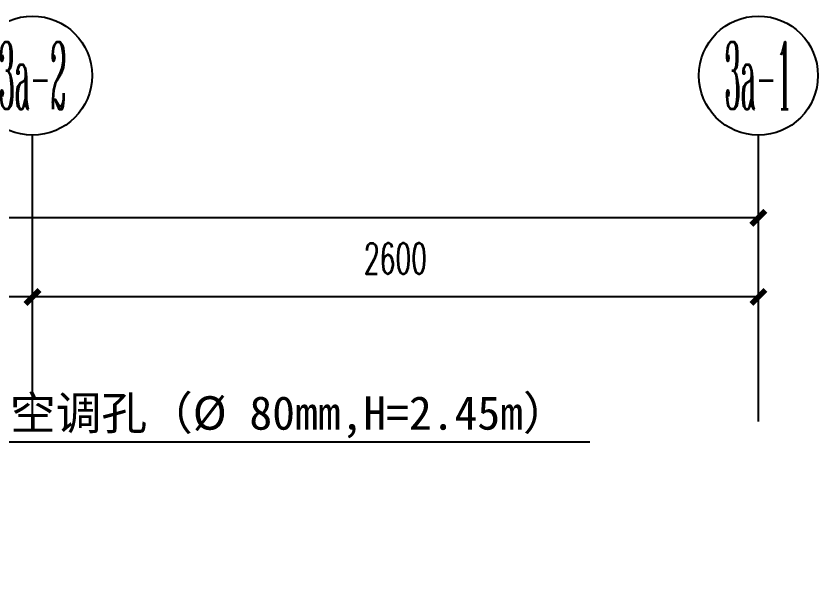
# Model space of a CAD drawing. Extents: x 184967 to 628822, y -100826 to 121332.
# Drawn here: x 402356 to 405228, y -15759 to -13689 of the extents above; entities that cross this region are included whole.
import ezdxf
from ezdxf.enums import TextEntityAlignment as Align

# ---------------------------------------------------------------- set-up
doc = ezdxf.new("R2010")
doc.units = 0
doc.header["$MEASUREMENT"] = 0
for name, color, linetype in [('AXIS_TEXT', 7, 'Continuous'), ('E-给水', 34, 'Continuous'), ('PUB_DIM', 3, 'Continuous')]:
    doc.layers.add(name, color=color, linetype=linetype)
doc.styles.add('_TCH_AXIS', font='COMPLEX', dxfattribs={"bigfont": 'GBCBIG'})
doc.styles.add('COMPLEX', font='COMPLEX')
doc.styles.get("Standard").update_dxf_attribs({"font": 'gbenor.shx', "bigfont": 'gbcbig.shx'})
doc.styles.add('尺寸标注', font='txt.shx', dxfattribs={"width": 0.6, "height": 110})
doc.styles.add('文字标注', font='')
doc.styles.get('文字标注').set_extended_font_data('SimSun')
doc.dimstyles.new('1-50', dxfattribs={"dimscale": 50, "dimtxt": 110, "dimasz": 1, "dimexe": 2, "dimexo": 2, "dimgap": 0.6, "dimtad": 1, "dimdec": 0, "dimrnd": 5, "dimtxsty": '尺寸标注', "dimblk": 'ARCHTICK', "dimcen": 2.5, "dimclrd": 251, "dimclre": 251, "dimclrt": 50, "dimadec": 0, "dimazin": 0, "dimtfac": 1, "dimtdec": 0, "dimtix": 1, "dimtmove": 2, "dimatfit": 3, "dimldrblk": 'DOT', "dimfxl": 0, "dimarcsym": 0})
doc.dimstyles.new('标注', dxfattribs={"dimtxt": 2.5, "dimasz": 1.5, "dimexe": 1.25, "dimexo": 0.625, "dimgap": 0, "dimtad": 1, "dimdsep": 46, "dimtxsty": 'Standard', "dimblk": 'z', "dimcen": 2.5, "dimadec": 0, "dimazin": 0, "dimtm": 1e-09, "dimtfac": 1, "dimtmove": 0, "dimatfit": 3, "dimldrblk": 'z', "dimfxl": 0, "dimarcsym": 0})

# ---------------------------------------------------------------- blocks, each defined once
blk = doc.blocks.new('z')
blk.add_line((0, 0), (-1, 0))
blk.add_lwpolyline([(-1.171, 1.173, 0.36, 0.21, 0), (0, 0, 0.21, 0.36, 0), (-1.171, -1.173, 0.36, 0.36, 0)], format="xyseb")
blk = doc.blocks.new('_ArchTick')
at = {"color": 0, "linetype": 'ByBlock', "const_width": 0.4}
blk.add_lwpolyline([(-0.5, -0.5), (0.5, 0.5)], dxfattribs=at)
blk = doc.blocks.new('*D2157')
at = {"layer": 'Defpoints', "color": 0, "linetype": 'ByBlock', "transparency": 16777216}
for p in [(392714.6, -14412.3), (392714.6, -15918.5), (405014.6, -15918.5)]:
    blk.add_point(p, dxfattribs=at)
at = {"layer": 'PUB_DIM', "color": 251, "lineweight": -2, "transparency": 16777216}
for p, q in [((392714.6, -14662.3), (392714.6, -14312.3)), ((405014.6, -14662.3), (405014.6, -14312.3)), ((405014.6, -14412.3), (392714.6, -14412.3))]:
    blk.add_line(p, q, dxfattribs=at)
at = {"layer": 'PUB_DIM', "color": 251, "linetype": 'ByBlock', "lineweight": -2, "transparency": 16777216, "xscale": 50, "yscale": 50, "zscale": 50}
for p, rotation in [((392714.6, -14412.3), 180.0000000014377), ((405014.6, -14412.3), 1.437649999047608e-09)]:
    blk.add_blockref('_ArchTick', p, dxfattribs=dict(at, rotation=rotation))
at = {"layer": 'PUB_DIM', "color": 50, "linetype": 'ByBlock', "transparency": 16777216, "insert": (398555.1, -14273.7), "char_height": 110, "attachment_point": 5, "rotation": 0, "style": '尺寸标注'}
blk.add_mtext('12300', dxfattribs=at)
blk = doc.blocks.new('_Dot')
at = {"color": 0, "linetype": 'ByBlock', "lineweight": -2}
blk.add_line((-0.5, 0), (-1, 0), dxfattribs=at)
at = {"color": 0, "linetype": 'ByBlock', "const_width": 0.5}
blk.add_lwpolyline([(-0.25, 0, 1), (0.25, 0, 1)], format="xyb", close=True, dxfattribs=at)
blk = doc.blocks.new('*D2158')
at = {"layer": 'Defpoints', "color": 0, "linetype": 'ByBlock', "transparency": 16777216}
for p in [(402414.6, -14695.3), (402414.6, -15422.9), (405014.6, -15422.9)]:
    blk.add_point(p, dxfattribs=at)
at = {"layer": 'PUB_DIM', "color": 251, "lineweight": -2, "transparency": 16777216}
for p, q in [((402414.6, -14945.3), (402414.6, -14595.3)), ((405014.6, -14945.3), (405014.6, -14595.3)), ((405014.6, -14695.3), (402414.6, -14695.3))]:
    blk.add_line(p, q, dxfattribs=at)
at = {"layer": 'PUB_DIM', "color": 251, "linetype": 'ByBlock', "lineweight": -2, "transparency": 16777216, "xscale": 50, "yscale": 50, "zscale": 50}
for p, rotation in [((402414.6, -14695.3), 180.0000000014374), ((405014.6, -14695.3), 1.437410190874289e-09)]:
    blk.add_blockref('_ArchTick', p, dxfattribs=dict(at, rotation=rotation))
at = {"layer": 'PUB_DIM', "color": 50, "linetype": 'ByBlock', "transparency": 16777216, "insert": (403714.6, -14557.5), "char_height": 110, "attachment_point": 5, "rotation": 0, "style": '尺寸标注'}
blk.add_mtext('2600', dxfattribs=at)
blk = doc.blocks.new('*D2159')
at = {"layer": 'Defpoints', "color": 0, "linetype": 'ByBlock', "transparency": 16777216}
for p in [(399414.6, -14695.3), (399414.6, -15422.9), (402414.6, -15422.9)]:
    blk.add_point(p, dxfattribs=at)
at = {"layer": 'PUB_DIM', "color": 251, "lineweight": -2, "transparency": 16777216}
for p, q in [((399414.6, -14945.3), (399414.6, -14595.3)), ((402414.6, -14945.3), (402414.6, -14595.3)), ((402414.6, -14695.3), (399414.6, -14695.3))]:
    blk.add_line(p, q, dxfattribs=at)
at = {"layer": 'PUB_DIM', "color": 251, "linetype": 'ByBlock', "lineweight": -2, "transparency": 16777216, "xscale": 50, "yscale": 50, "zscale": 50}
for p, rotation in [((399414.6, -14695.3), 180.000000001438), ((402414.6, -14695.3), 1.4379697432787e-09)]:
    blk.add_blockref('_ArchTick', p, dxfattribs=dict(at, rotation=rotation))
at = {"layer": 'PUB_DIM', "color": 50, "linetype": 'ByBlock', "transparency": 16777216, "insert": (400914.6, -14547.6), "char_height": 110, "attachment_point": 5, "rotation": 0, "style": '尺寸标注'}
blk.add_mtext('3000', dxfattribs=at)
blk = doc.blocks.new('_AXISO')
blk.add_circle((0, 0), 0.5)
at = {"layer": 'AXIS_TEXT', "style": 'COMPLEX', "width": 1.041667}
blk.add_attdef('A', text='', height=0.56, dxfattribs=at).set_placement((-0.25, -0.28), (0.25, -0.28), align=Align.FIT)

msp = doc.modelspace()

# ---------------------------------------------------------------- linework, layer by layer
at = {"layer": 'PUB_DIM', "linetype": 'ByBlock'}
for p, q in [((402414.6, -15141.9), (402414.6, -14115.8)), ((405014.6, -15141.9), (405014.6, -14115.8))]:
    msp.add_line(p, q, dxfattribs=at)

# ---------------------------------------------------------------- block references
ref = msp.add_blockref('_AXISO', (402414.6, -13902.8), dxfattribs=dict(at, xscale=426.6560000000001, yscale=426.6560000000001, zscale=426.6560000000001))
ref.add_attrib('A', '3a-2', dxfattribs={"layer": 'AXIS_TEXT', "height": 241.35, "style": '_TCH_AXIS', "width": 0.265823}).set_placement((402294, -14023.4), (402535.3, -14023.4), align=Align.FIT)
ref = msp.add_blockref('_AXISO', (405014.6, -13902.8), dxfattribs=dict(at, xscale=426.6560000000001, yscale=426.6560000000001, zscale=426.6560000000001))
ref.add_attrib('A', '3a-1', dxfattribs={"layer": 'AXIS_TEXT', "height": 241.35, "style": '_TCH_AXIS', "width": 0.283784}).set_placement((404894, -14023.4), (405135.3, -14023.4), align=Align.FIT)

# ---------------------------------------------------------------- texts
at = {"layer": 'E-给水', "style": '文字标注'}
msp.add_text('挂机空调孔（%%C 80mm,H=2.45m）', height=119.998, dxfattribs=at).set_placement((402006.7, -15170.8, -6.9))

# ---------------------------------------------------------------- dimensions: what is measured, and where the dimension line sits
at = {"layer": 'PUB_DIM', "linetype": 'ByBlock'}
for base, p1, p2, text, picture, middle in [((392714.6, -14412.3), (405014.6, -15918.5), (392714.6, -15918.5), '12300', '*D2157', (398555.1, -14273.7)), ((399414.6, -14695.3), (402414.6, -15422.9), (399414.6, -15422.9), '3000', '*D2159', (400914.6, -14547.6)), ((402414.6, -14695.3), (405014.6, -15422.9), (402414.6, -15422.9), '2600', '*D2158', (403714.6, -14557.5))]:
    dim = msp.add_linear_dim(base=base, p1=p1, p2=p2, angle=180, text=text, dimstyle='1-50', override={"dimfxl": 5, "dimfxlon": 1}, dxfattribs=at)
    dim.commit()
    dim.dimension.update_dxf_attribs({"geometry": picture, "text_midpoint": middle, "dimtype": 161})

# ---------------------------------------------------------------- leaders
at = {"layer": 'E-给水'}
msp.add_leader([(399371.3, -16922.2), (401983.8, -15214.3), (404410.7, -15214.3)], dimstyle='标注', override={"dimscale": 75.000002, "dimasz": 1}, dxfattribs=at)

doc.saveas('drawing.dxf')
